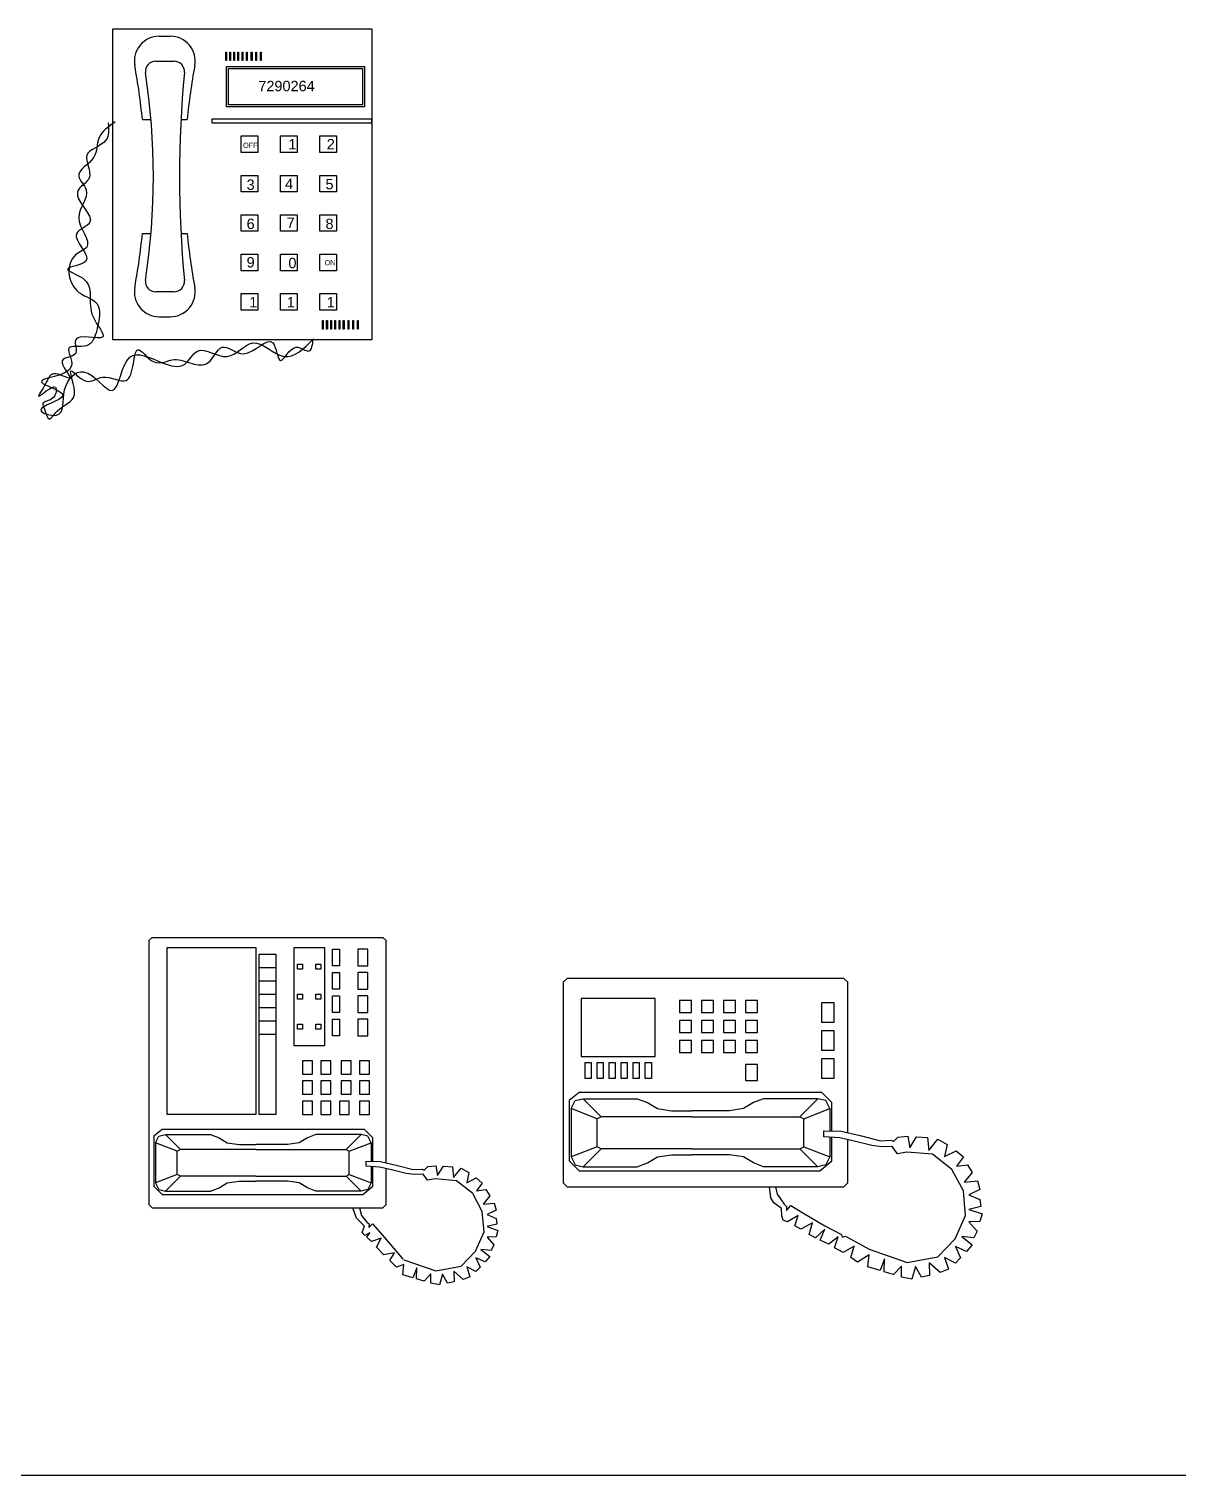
# Model space of a CAD drawing. Header units: inches. Extents: x 11.8 to 54.3, y 10.8 to 35.6.
# Drawn here: x 49.514 to 50.622, y 16.498 to 17.894 of the extents above; entities that cross this region are included whole.
import ezdxf

# ---------------------------------------------------------------- set-up
doc = ezdxf.new("R2010")
doc.units = ezdxf.units.IN
doc.header["$MEASUREMENT"] = 0
doc.layers.add('02', color=2, linetype='Continuous')
doc.layers.add('1', color=1, linetype='Continuous')
doc.styles.get("Standard").update_dxf_attribs({"font": 'arial.ttf'})

msp = doc.modelspace()

# ---------------------------------------------------------------- linework, layer by layer
at = {"layer": '02'}
for p, q in [((49.6395, 17.8869), (49.6502, 17.8869)), ((49.6361, 17.8629), (49.6538, 17.8629)), ((49.6233, 17.8065), (49.6316, 17.8065)), ((49.6605, 17.8065), (49.6664, 17.8065)), ((49.8445, 17.8069), (49.6903, 17.8069)), ((49.6903, 17.8069), (49.6903, 17.8035)), ((49.6903, 17.8035), (49.8445, 17.8035)), ((49.8445, 17.8035), (49.8445, 17.8069)), ((49.6233, 17.6967), (49.6316, 17.6967)), ((49.6605, 17.6967), (49.6664, 17.6967)), ((49.6538, 17.6403), (49.6361, 17.6403)), ((49.6395, 17.6163), (49.6502, 17.6163)), ((49.6295, 17.0141), (49.6327, 17.0173)), ((49.6295, 17.0141), (49.6295, 16.7594)), ((49.6327, 17.0173), (49.8552, 17.0173)), ((49.8552, 17.0173), (49.8584, 17.0141)), ((49.8584, 16.7997), (49.8584, 17.0141)), ((49.6472, 17.0076), (49.7326, 17.0076)), ((49.6472, 16.8464), (49.6472, 17.0076)), ((49.7326, 17.0076), (49.7326, 16.8464)), ((49.7359, 17.0012), (49.752, 17.0012)), ((49.7359, 16.8464), (49.7359, 17.0012)), ((49.752, 17.0012), (49.752, 16.8464)), ((49.7697, 17.0076), (49.7988, 17.0076)), ((49.7697, 16.9125), (49.7697, 17.0076)), ((49.7988, 17.0076), (49.7988, 16.9125)), ((49.8068, 17.006), (49.8133, 17.006)), ((49.8068, 16.9899), (49.8068, 17.006)), ((49.8133, 17.006), (49.8133, 16.9899)), ((49.831, 17.006), (49.831, 16.9899)), ((49.8407, 17.006), (49.831, 17.006)), ((49.8407, 16.9899), (49.8407, 17.006)), ((49.7359, 16.9883), (49.752, 16.9883)), ((49.773, 16.9915), (49.7778, 16.9915)), ((49.773, 16.9867), (49.773, 16.9915)), ((49.7778, 16.9867), (49.773, 16.9867)), ((49.7778, 16.9915), (49.7778, 16.9867)), ((49.7907, 16.9867), (49.7907, 16.9915)), ((49.7907, 16.9915), (49.7955, 16.9915)), ((49.7955, 16.9867), (49.7907, 16.9867)), ((49.7955, 16.9915), (49.7955, 16.9867)), ((49.8133, 16.9899), (49.8068, 16.9899)), ((49.831, 16.9899), (49.8407, 16.9899)), ((49.7359, 16.9754), (49.752, 16.9754)), ((49.8068, 16.9835), (49.8133, 16.9835)), ((49.8068, 16.9673), (49.8068, 16.9835)), ((49.8133, 16.9835), (49.8133, 16.9673)), ((49.831, 16.9835), (49.831, 16.9673)), ((49.8407, 16.9835), (49.831, 16.9835)), ((49.8407, 16.9673), (49.8407, 16.9835)), ((50.033, 16.9777), (50.0291, 16.9739)), ((50.0291, 16.9739), (50.0291, 16.7804)), ((50.3, 16.9777), (50.033, 16.9777)), ((50.3039, 16.9739), (50.3, 16.9777)), ((50.3039, 16.8289), (50.3039, 16.9739)), ((49.7359, 16.9625), (49.752, 16.9625)), ((49.773, 16.9577), (49.773, 16.9625)), ((49.773, 16.9625), (49.7778, 16.9625)), ((49.7778, 16.9577), (49.773, 16.9577)), ((49.7778, 16.9625), (49.7778, 16.9577)), ((49.7907, 16.9577), (49.7907, 16.9625)), ((49.7907, 16.9625), (49.7955, 16.9625)), ((49.7955, 16.9577), (49.7907, 16.9577)), ((49.7955, 16.9625), (49.7955, 16.9577)), ((49.8133, 16.9673), (49.8068, 16.9673)), ((49.8068, 16.9609), (49.8133, 16.9609)), ((49.8068, 16.9448), (49.8068, 16.9609)), ((49.8133, 16.9609), (49.8133, 16.9448)), ((49.831, 16.9673), (49.8407, 16.9673)), ((49.831, 16.9609), (49.831, 16.9448)), ((49.8407, 16.9609), (49.831, 16.9609)), ((49.8407, 16.9448), (49.8407, 16.9609)), ((50.1181, 16.9584), (50.0465, 16.9584)), ((50.0465, 16.9584), (50.0465, 16.9023)), ((50.1181, 16.9023), (50.1181, 16.9584)), ((49.7359, 16.9496), (49.752, 16.9496)), ((49.8133, 16.9448), (49.8068, 16.9448)), ((49.831, 16.9448), (49.8407, 16.9448)), ((50.1529, 16.9565), (50.1413, 16.9565)), ((50.1413, 16.9565), (50.1413, 16.9448)), ((50.1413, 16.9448), (50.1529, 16.9448)), ((50.1529, 16.9448), (50.1529, 16.9565)), ((50.1742, 16.9565), (50.1626, 16.9565)), ((50.1626, 16.9565), (50.1626, 16.9448)), ((50.1626, 16.9448), (50.1742, 16.9448)), ((50.1742, 16.9448), (50.1742, 16.9565)), ((50.1955, 16.9565), (50.1839, 16.9565)), ((50.1839, 16.9565), (50.1839, 16.9448)), ((50.1839, 16.9448), (50.1955, 16.9448)), ((50.1955, 16.9448), (50.1955, 16.9565)), ((50.2168, 16.9565), (50.2052, 16.9565)), ((50.2052, 16.9565), (50.2052, 16.9448)), ((50.2052, 16.9448), (50.2168, 16.9448)), ((50.2168, 16.9448), (50.2168, 16.9565)), ((50.2787, 16.9352), (50.2787, 16.9545)), ((50.2787, 16.9545), (50.2903, 16.9545)), ((50.2903, 16.9545), (50.2903, 16.9352)), ((49.7359, 16.9367), (49.752, 16.9367)), ((49.773, 16.9286), (49.773, 16.9335)), ((49.773, 16.9335), (49.7778, 16.9335)), ((49.7778, 16.9335), (49.7778, 16.9286)), ((49.7907, 16.9286), (49.7907, 16.9335)), ((49.7907, 16.9335), (49.7955, 16.9335)), ((49.7955, 16.9335), (49.7955, 16.9286)), ((49.8068, 16.9222), (49.8068, 16.9383)), ((49.8068, 16.9383), (49.8133, 16.9383)), ((49.8133, 16.9383), (49.8133, 16.9222)), ((49.8407, 16.9383), (49.831, 16.9383)), ((49.831, 16.9383), (49.831, 16.9222)), ((49.8407, 16.9222), (49.8407, 16.9383)), ((50.1529, 16.9371), (50.1413, 16.9371)), ((50.1413, 16.9371), (50.1413, 16.9255)), ((50.1529, 16.9255), (50.1529, 16.9371)), ((50.1742, 16.9371), (50.1626, 16.9371)), ((50.1626, 16.9371), (50.1626, 16.9255)), ((50.1742, 16.9255), (50.1742, 16.9371)), ((50.1955, 16.9371), (50.1839, 16.9371)), ((50.1839, 16.9371), (50.1839, 16.9255)), ((50.1955, 16.9255), (50.1955, 16.9371)), ((50.2168, 16.9371), (50.2052, 16.9371)), ((50.2052, 16.9371), (50.2052, 16.9255)), ((50.2168, 16.9255), (50.2168, 16.9371)), ((50.2903, 16.9352), (50.2787, 16.9352)), ((49.7359, 16.9238), (49.752, 16.9238)), ((49.7778, 16.9286), (49.773, 16.9286)), ((49.7955, 16.9286), (49.7907, 16.9286)), ((49.8133, 16.9222), (49.8068, 16.9222)), ((49.831, 16.9222), (49.8407, 16.9222)), ((50.1413, 16.9255), (50.1529, 16.9255)), ((50.1413, 16.9178), (50.1413, 16.9061)), ((50.1529, 16.9178), (50.1413, 16.9178)), ((50.1529, 16.9061), (50.1529, 16.9178)), ((50.1626, 16.9255), (50.1742, 16.9255)), ((50.1742, 16.9178), (50.1626, 16.9178)), ((50.1626, 16.9178), (50.1626, 16.9061)), ((50.1742, 16.9061), (50.1742, 16.9178)), ((50.1839, 16.9255), (50.1955, 16.9255)), ((50.1839, 16.9178), (50.1839, 16.9061)), ((50.1955, 16.9178), (50.1839, 16.9178)), ((50.1955, 16.9061), (50.1955, 16.9178)), ((50.2052, 16.9255), (50.2168, 16.9255)), ((50.2168, 16.9178), (50.2052, 16.9178)), ((50.2052, 16.9178), (50.2052, 16.9061)), ((50.2168, 16.9061), (50.2168, 16.9178)), ((50.2787, 16.9081), (50.2787, 16.9274)), ((50.2787, 16.9274), (50.2903, 16.9274)), ((50.2903, 16.9274), (50.2903, 16.9081)), ((49.7988, 16.9125), (49.7697, 16.9125)), ((50.0465, 16.9023), (50.1181, 16.9023)), ((50.1413, 16.9061), (50.1529, 16.9061)), ((50.1626, 16.9061), (50.1742, 16.9061)), ((50.1839, 16.9061), (50.1955, 16.9061)), ((50.2052, 16.9061), (50.2168, 16.9061)), ((50.2903, 16.9081), (50.2787, 16.9081)), ((49.7875, 16.898), (49.7778, 16.898)), ((49.7778, 16.898), (49.7778, 16.8851)), ((49.7875, 16.8851), (49.7875, 16.898)), ((49.8052, 16.898), (49.7955, 16.898)), ((49.7955, 16.898), (49.7955, 16.8851)), ((49.8052, 16.8851), (49.8052, 16.898)), ((49.8149, 16.898), (49.8149, 16.8851)), ((49.8246, 16.898), (49.8149, 16.898)), ((49.8246, 16.8851), (49.8246, 16.898)), ((49.8423, 16.898), (49.8326, 16.898)), ((49.8326, 16.898), (49.8326, 16.8851)), ((49.8423, 16.8851), (49.8423, 16.898)), ((50.0504, 16.881), (50.0504, 16.8965)), ((50.0504, 16.8965), (50.0562, 16.8965)), ((50.0562, 16.8965), (50.0562, 16.881)), ((50.062, 16.8965), (50.0678, 16.8965)), ((50.062, 16.881), (50.062, 16.8965)), ((50.0678, 16.8965), (50.0678, 16.881)), ((50.0736, 16.8965), (50.0794, 16.8965)), ((50.0736, 16.881), (50.0736, 16.8965)), ((50.0794, 16.8965), (50.0794, 16.881)), ((50.0852, 16.8965), (50.091, 16.8965)), ((50.0852, 16.881), (50.0852, 16.8965)), ((50.091, 16.8965), (50.091, 16.881)), ((50.0968, 16.8965), (50.1026, 16.8965)), ((50.0968, 16.881), (50.0968, 16.8965)), ((50.1026, 16.8965), (50.1026, 16.881)), ((50.1084, 16.8965), (50.1143, 16.8965)), ((50.1084, 16.881), (50.1084, 16.8965)), ((50.1143, 16.8965), (50.1143, 16.881)), ((50.2052, 16.8945), (50.2052, 16.8791)), ((50.2168, 16.8945), (50.2052, 16.8945)), ((50.2168, 16.8791), (50.2168, 16.8945)), ((50.2787, 16.9003), (50.2903, 16.9003)), ((50.2787, 16.881), (50.2787, 16.9003)), ((50.2903, 16.9003), (50.2903, 16.881)), ((49.7778, 16.8851), (49.7875, 16.8851)), ((49.7778, 16.8787), (49.7778, 16.8658)), ((49.7875, 16.8787), (49.7778, 16.8787)), ((49.7875, 16.8658), (49.7875, 16.8787)), ((49.7955, 16.8851), (49.8052, 16.8851)), ((49.8052, 16.8787), (49.7955, 16.8787)), ((49.7955, 16.8787), (49.7955, 16.8658)), ((49.8052, 16.8658), (49.8052, 16.8787)), ((49.8149, 16.8851), (49.8246, 16.8851)), ((49.8149, 16.8787), (49.8149, 16.8658)), ((49.8246, 16.8787), (49.8149, 16.8787)), ((49.8246, 16.8658), (49.8246, 16.8787)), ((49.8326, 16.8851), (49.8423, 16.8851)), ((49.8423, 16.8787), (49.8326, 16.8787)), ((49.8326, 16.8787), (49.8326, 16.8658)), ((49.8423, 16.8658), (49.8423, 16.8787)), ((50.0562, 16.881), (50.0504, 16.881)), ((50.0678, 16.881), (50.062, 16.881)), ((50.0794, 16.881), (50.0736, 16.881)), ((50.091, 16.881), (50.0852, 16.881)), ((50.1026, 16.881), (50.0968, 16.881)), ((50.1143, 16.881), (50.1084, 16.881)), ((50.2052, 16.8791), (50.2168, 16.8791)), ((50.2903, 16.881), (50.2787, 16.881)), ((49.7778, 16.8658), (49.7875, 16.8658)), ((49.7955, 16.8658), (49.8052, 16.8658)), ((49.8149, 16.8658), (49.8246, 16.8658)), ((49.8326, 16.8658), (49.8423, 16.8658)), ((50.0446, 16.8675), (50.0349, 16.8597)), ((50.0407, 16.8597), (50.0485, 16.8616)), ((50.2787, 16.8675), (50.0446, 16.8675)), ((50.0485, 16.8616), (50.1007, 16.8616)), ((50.0485, 16.8616), (50.0659, 16.8442)), ((50.1007, 16.8616), (50.1104, 16.8578)), ((50.2226, 16.8616), (50.2129, 16.8578)), ((50.2748, 16.8616), (50.2226, 16.8616)), ((50.2748, 16.8616), (50.2574, 16.8442)), ((50.2826, 16.8597), (50.2748, 16.8616)), ((50.2884, 16.8578), (50.2787, 16.8675)), ((49.7326, 16.8464), (49.6472, 16.8464)), ((49.752, 16.8464), (49.7359, 16.8464)), ((49.7875, 16.8593), (49.7778, 16.8593)), ((49.7778, 16.8593), (49.7778, 16.8464)), ((49.7778, 16.8464), (49.7875, 16.8464)), ((49.7875, 16.8464), (49.7875, 16.8593)), ((49.8052, 16.8593), (49.7955, 16.8593)), ((49.7955, 16.8593), (49.7955, 16.8464)), ((49.7955, 16.8464), (49.8052, 16.8464)), ((49.8052, 16.8464), (49.8052, 16.8593)), ((49.8133, 16.8593), (49.8133, 16.8464)), ((49.8229, 16.8593), (49.8133, 16.8593)), ((49.8133, 16.8464), (49.8229, 16.8464)), ((49.8229, 16.8464), (49.8229, 16.8593)), ((49.8326, 16.8593), (49.8326, 16.8464)), ((49.8423, 16.8593), (49.8326, 16.8593)), ((49.8326, 16.8464), (49.8423, 16.8464)), ((49.8423, 16.8464), (49.8423, 16.8593)), ((50.0349, 16.8597), (50.0349, 16.8017)), ((50.0369, 16.852), (50.0407, 16.8597)), ((50.062, 16.8423), (50.0369, 16.852)), ((50.0369, 16.852), (50.0369, 16.8055)), ((50.1104, 16.8578), (50.1201, 16.852)), ((50.1201, 16.852), (50.1336, 16.85)), ((50.1336, 16.85), (50.1529, 16.85)), ((50.1897, 16.85), (50.1529, 16.85)), ((50.2033, 16.852), (50.1897, 16.85)), ((50.2129, 16.8578), (50.2033, 16.852)), ((50.2613, 16.8423), (50.2864, 16.852)), ((50.2864, 16.852), (50.2826, 16.8597)), ((50.2864, 16.852), (50.2864, 16.8306)), ((50.2884, 16.8306), (50.2884, 16.8578)), ((49.6424, 16.8319), (49.6343, 16.8255)), ((49.8374, 16.8319), (49.6424, 16.8319)), ((49.8455, 16.8238), (49.8374, 16.8319)), ((50.0659, 16.8442), (50.062, 16.8423)), ((50.062, 16.8152), (50.062, 16.8423)), ((50.1529, 16.8442), (50.0659, 16.8442)), ((50.1529, 16.8442), (50.2574, 16.8442)), ((50.2574, 16.8442), (50.2613, 16.8423)), ((50.2613, 16.8152), (50.2613, 16.8423)), ((49.6343, 16.8255), (49.6343, 16.7771)), ((49.6359, 16.819), (49.6391, 16.8255)), ((49.6359, 16.819), (49.6359, 16.7803)), ((49.6569, 16.8109), (49.6359, 16.819)), ((49.6391, 16.8255), (49.6456, 16.8271)), ((49.6456, 16.8271), (49.6891, 16.8271)), ((49.6456, 16.8271), (49.6601, 16.8126)), ((49.6891, 16.8271), (49.6972, 16.8238)), ((49.6972, 16.8238), (49.7052, 16.819)), ((49.7052, 16.819), (49.7165, 16.8174)), ((49.7746, 16.819), (49.7633, 16.8174)), ((49.7826, 16.8238), (49.7746, 16.819)), ((49.7907, 16.8271), (49.7826, 16.8238)), ((49.8342, 16.8271), (49.7907, 16.8271)), ((49.8342, 16.8271), (49.8197, 16.8126)), ((49.8229, 16.8109), (49.8439, 16.819)), ((49.8407, 16.8255), (49.8342, 16.8271)), ((49.8439, 16.819), (49.8407, 16.8255)), ((49.8439, 16.819), (49.8439, 16.8012)), ((49.8455, 16.8012), (49.8455, 16.8238)), ((50.2806, 16.8249), (50.2806, 16.8307)), ((50.2806, 16.8307), (50.2973, 16.8304)), ((50.2962, 16.8238), (50.2806, 16.8249)), ((50.2864, 16.8245), (50.2864, 16.8055)), ((50.2884, 16.8017), (50.2884, 16.8243)), ((50.3087, 16.821), (50.2962, 16.8238)), ((50.2973, 16.8304), (50.3169, 16.8257)), ((50.3039, 16.7804), (50.3039, 16.8221)), ((50.3271, 16.8163), (50.3087, 16.821)), ((50.3169, 16.8257), (50.3353, 16.821)), ((50.3353, 16.821), (50.3455, 16.8214)), ((50.3455, 16.8214), (50.3479, 16.8202)), ((50.3479, 16.8202), (50.3522, 16.8245)), ((50.3522, 16.8245), (50.3616, 16.8253)), ((50.3616, 16.8253), (50.3635, 16.814)), ((50.3635, 16.814), (50.3702, 16.8249)), ((50.3702, 16.8249), (50.3808, 16.8242)), ((50.3808, 16.8242), (50.382, 16.8116)), ((50.382, 16.8116), (50.3906, 16.8226)), ((50.3906, 16.8226), (50.3996, 16.8175)), ((49.6601, 16.8126), (49.6569, 16.8109)), ((49.6569, 16.7884), (49.6569, 16.8109)), ((49.7326, 16.8126), (49.6601, 16.8126)), ((49.7165, 16.8174), (49.7326, 16.8174)), ((49.7633, 16.8174), (49.7326, 16.8174)), ((49.7326, 16.8126), (49.8197, 16.8126)), ((49.8197, 16.8126), (49.8229, 16.8109)), ((49.8229, 16.7884), (49.8229, 16.8109)), ((50.062, 16.8152), (50.0369, 16.8055)), ((50.0369, 16.8055), (50.0407, 16.7978)), ((50.0485, 16.7959), (50.0659, 16.8133)), ((50.0659, 16.8133), (50.062, 16.8152)), ((50.1529, 16.8133), (50.0659, 16.8133)), ((50.1104, 16.7997), (50.1201, 16.8055)), ((50.1201, 16.8055), (50.1336, 16.8075)), ((50.1336, 16.8075), (50.1529, 16.8075)), ((50.1529, 16.8133), (50.2574, 16.8133)), ((50.1897, 16.8075), (50.1529, 16.8075)), ((50.2033, 16.8055), (50.1897, 16.8075)), ((50.2129, 16.7997), (50.2033, 16.8055)), ((50.2574, 16.8133), (50.2613, 16.8152)), ((50.2748, 16.7959), (50.2574, 16.8133)), ((50.2613, 16.8152), (50.2864, 16.8055)), ((50.2864, 16.8055), (50.2826, 16.7978)), ((50.3365, 16.8151), (50.3271, 16.8163)), ((50.3467, 16.8155), (50.3365, 16.8151)), ((50.3518, 16.8085), (50.3467, 16.8155)), ((50.3608, 16.8101), (50.3518, 16.8085)), ((50.3855, 16.8081), (50.3608, 16.8101)), ((50.4043, 16.7932), (50.3855, 16.8081)), ((50.3996, 16.8175), (50.3972, 16.8058)), ((50.3972, 16.8058), (50.4082, 16.8112)), ((50.4082, 16.8112), (50.4153, 16.8054)), ((50.4153, 16.8054), (50.4086, 16.7964)), ((49.8391, 16.8013), (49.853, 16.801)), ((49.8391, 16.7964), (49.8391, 16.8013)), ((49.852, 16.7955), (49.8391, 16.7964)), ((49.8439, 16.7961), (49.8439, 16.7803)), ((49.8455, 16.7771), (49.8455, 16.796)), ((49.8624, 16.7932), (49.852, 16.7955)), ((49.853, 16.801), (49.8693, 16.7971)), ((49.8584, 16.7594), (49.8584, 16.7941)), ((49.8778, 16.7893), (49.8624, 16.7932)), ((49.8693, 16.7971), (49.8846, 16.7932)), ((49.8846, 16.7932), (49.8931, 16.7935)), ((49.8931, 16.7935), (49.8951, 16.7926)), ((49.8951, 16.7926), (49.8987, 16.7962)), ((49.8987, 16.7962), (49.9065, 16.7968)), ((49.9065, 16.7968), (49.9081, 16.7873)), ((49.9081, 16.7873), (49.9137, 16.7965)), ((49.9137, 16.7965), (49.9225, 16.7958)), ((49.9225, 16.7958), (49.9235, 16.7854)), ((49.9235, 16.7854), (49.9307, 16.7945)), ((49.9307, 16.7945), (49.9382, 16.7903)), ((49.9382, 16.7903), (49.9362, 16.7805)), ((50.0349, 16.8017), (50.0446, 16.792)), ((50.0407, 16.7978), (50.0485, 16.7959)), ((50.0446, 16.792), (50.2768, 16.792)), ((50.0485, 16.7959), (50.1007, 16.7959)), ((50.1007, 16.7959), (50.1104, 16.7997)), ((50.2226, 16.7959), (50.2129, 16.7997)), ((50.2748, 16.7959), (50.2226, 16.7959)), ((50.2826, 16.7978), (50.2748, 16.7959)), ((50.2768, 16.792), (50.2884, 16.8017)), ((50.4153, 16.7725), (50.4043, 16.7932)), ((50.4086, 16.7964), (50.4192, 16.7979)), ((50.4239, 16.7905), (50.416, 16.7811)), ((50.4192, 16.7979), (50.4239, 16.7905)), ((49.6343, 16.7771), (49.6424, 16.769)), ((49.6569, 16.7884), (49.6359, 16.7803)), ((49.6359, 16.7803), (49.6391, 16.7739)), ((49.6456, 16.7722), (49.6601, 16.7868)), ((49.6601, 16.7868), (49.6569, 16.7884)), ((49.7326, 16.7868), (49.6601, 16.7868)), ((49.6972, 16.7755), (49.7052, 16.7803)), ((49.7052, 16.7803), (49.7165, 16.7819)), ((49.7165, 16.7819), (49.7326, 16.7819)), ((49.7326, 16.7868), (49.8197, 16.7868)), ((49.7633, 16.7819), (49.7326, 16.7819)), ((49.7746, 16.7803), (49.7633, 16.7819)), ((49.7826, 16.7755), (49.7746, 16.7803)), ((49.8197, 16.7868), (49.8229, 16.7884)), ((49.8342, 16.7722), (49.8197, 16.7868)), ((49.8229, 16.7884), (49.8439, 16.7803)), ((49.8358, 16.769), (49.8455, 16.7771)), ((49.8439, 16.7803), (49.8407, 16.7739)), ((49.8856, 16.7883), (49.8778, 16.7893)), ((49.8941, 16.7886), (49.8856, 16.7883)), ((49.8983, 16.7828), (49.8941, 16.7886)), ((49.9059, 16.7841), (49.8983, 16.7828)), ((49.9264, 16.7824), (49.9059, 16.7841)), ((49.9421, 16.77), (49.9264, 16.7824)), ((49.9362, 16.7805), (49.9454, 16.7851)), ((49.9454, 16.7851), (49.9512, 16.7802)), ((49.9512, 16.7802), (49.9457, 16.7727)), ((50.0291, 16.7804), (50.033, 16.7765)), ((50.033, 16.7765), (50.3, 16.7765)), ((50.2295, 16.7658), (50.2284, 16.7765)), ((50.2342, 16.7765), (50.2358, 16.7693)), ((50.3, 16.7765), (50.3039, 16.7804)), ((50.416, 16.7811), (50.429, 16.7823)), ((50.429, 16.7823), (50.4313, 16.774)), ((49.6391, 16.7739), (49.6456, 16.7722)), ((49.6424, 16.769), (49.8358, 16.769)), ((49.6456, 16.7722), (49.6891, 16.7722)), ((49.6891, 16.7722), (49.6972, 16.7755)), ((49.7907, 16.7722), (49.7826, 16.7755)), ((49.8342, 16.7722), (49.7907, 16.7722)), ((49.8407, 16.7739), (49.8342, 16.7722)), ((49.9512, 16.7528), (49.9421, 16.77)), ((49.9457, 16.7727), (49.9545, 16.774)), ((49.9584, 16.7678), (49.9519, 16.7599)), ((49.9545, 16.774), (49.9584, 16.7678)), ((50.2323, 16.7611), (50.2295, 16.7658)), ((50.2358, 16.7693), (50.239, 16.765)), ((50.239, 16.765), (50.2425, 16.7599)), ((50.4172, 16.749), (50.4153, 16.7725)), ((50.4313, 16.774), (50.4207, 16.7689)), ((50.4207, 16.7689), (50.4313, 16.7642)), ((50.4313, 16.7642), (50.4321, 16.7576)), ((49.6295, 16.7594), (49.6327, 16.7561)), ((49.6327, 16.7561), (49.8552, 16.7561)), ((49.8298, 16.7464), (49.8262, 16.7561)), ((49.8326, 16.7561), (49.8346, 16.749)), ((49.8346, 16.749), (49.8397, 16.7425)), ((49.8552, 16.7561), (49.8584, 16.7594)), ((49.9529, 16.7332), (49.9512, 16.7528)), ((49.9519, 16.7599), (49.9627, 16.7609)), ((49.9646, 16.7541), (49.9558, 16.7498)), ((49.9558, 16.7498), (49.9646, 16.7459)), ((49.9627, 16.7609), (49.9646, 16.7541)), ((50.2397, 16.7556), (50.2323, 16.7611)), ((50.2401, 16.7486), (50.2397, 16.7556)), ((50.2413, 16.7443), (50.2401, 16.7486)), ((50.2425, 16.7599), (50.2448, 16.7576)), ((50.2448, 16.7537), (50.2487, 16.7584)), ((50.2448, 16.7576), (50.2448, 16.7537)), ((50.2558, 16.749), (50.2456, 16.7427)), ((50.2487, 16.7584), (50.2605, 16.7513)), ((50.2527, 16.7388), (50.2558, 16.749)), ((50.2605, 16.7513), (50.2817, 16.7388)), ((50.4074, 16.7263), (50.4172, 16.749)), ((50.4321, 16.7576), (50.4207, 16.7548)), ((50.4207, 16.7548), (50.4333, 16.7505)), ((50.4333, 16.7505), (50.4313, 16.7431)), ((49.8343, 16.7419), (49.8298, 16.7464)), ((49.8374, 16.7385), (49.8343, 16.7419)), ((49.8352, 16.7325), (49.8374, 16.7385)), ((49.8397, 16.7425), (49.842, 16.7408)), ((49.842, 16.7408), (49.8417, 16.7374)), ((49.8417, 16.7374), (49.8451, 16.7408)), ((49.8451, 16.7408), (49.8568, 16.7277)), ((49.9653, 16.7404), (49.9558, 16.7381)), ((49.9558, 16.7381), (49.9663, 16.7345)), ((49.9646, 16.7459), (49.9653, 16.7404)), ((49.9663, 16.7345), (49.9646, 16.7283)), ((50.2456, 16.7427), (50.2413, 16.7443)), ((50.2585, 16.7357), (50.2527, 16.7388)), ((50.2699, 16.7419), (50.2585, 16.7357)), ((50.2664, 16.7306), (50.2699, 16.7419)), ((50.2817, 16.7357), (50.2726, 16.7274)), ((50.277, 16.7251), (50.2817, 16.7357)), ((50.2817, 16.7388), (50.2977, 16.7306)), ((50.4313, 16.7431), (50.4207, 16.7427)), ((50.4207, 16.7427), (50.4286, 16.7337)), ((49.838, 16.7297), (49.8352, 16.7325)), ((49.8428, 16.732), (49.838, 16.7297)), ((49.8397, 16.728), (49.8428, 16.732)), ((49.8443, 16.7237), (49.8397, 16.728)), ((49.8536, 16.7271), (49.8443, 16.7237)), ((49.8491, 16.7183), (49.8536, 16.7271)), ((49.8568, 16.7277), (49.8749, 16.7064)), ((49.9447, 16.7143), (49.9529, 16.7332)), ((49.9646, 16.7283), (49.9558, 16.728)), ((49.9558, 16.728), (49.9623, 16.7205)), ((49.9623, 16.7205), (49.9597, 16.7152)), ((50.2726, 16.7274), (50.2664, 16.7306)), ((50.2856, 16.7212), (50.277, 16.7251)), ((50.2946, 16.7282), (50.2856, 16.7212)), ((50.2911, 16.7177), (50.2946, 16.7282)), ((50.2977, 16.7306), (50.2985, 16.7278)), ((50.2985, 16.7278), (50.3016, 16.729)), ((50.3016, 16.729), (50.3244, 16.7165)), ((50.3906, 16.709), (50.4074, 16.7263)), ((50.4137, 16.7286), (50.4239, 16.7204)), ((50.4254, 16.7274), (50.4137, 16.7286)), ((50.4239, 16.7204), (50.4184, 16.7141)), ((50.4286, 16.7337), (50.4254, 16.7274)), ((49.8562, 16.7109), (49.8491, 16.7183)), ((49.8664, 16.7127), (49.8562, 16.7109)), ((49.8619, 16.7053), (49.8664, 16.7127)), ((49.9307, 16.6999), (49.9447, 16.7143)), ((49.9539, 16.7041), (49.945, 16.7081)), ((49.945, 16.7081), (49.949, 16.6989)), ((49.9597, 16.7152), (49.9499, 16.7162)), ((49.9499, 16.7162), (49.9584, 16.7094)), ((49.9584, 16.7094), (49.9539, 16.7041)), ((50.2993, 16.7133), (50.2911, 16.7177)), ((50.3099, 16.7192), (50.2993, 16.7133)), ((50.3067, 16.7083), (50.3099, 16.7192)), ((50.313, 16.7039), (50.3067, 16.7083)), ((50.3244, 16.711), (50.313, 16.7039)), ((50.3232, 16.6992), (50.3244, 16.711)), ((50.3244, 16.7165), (50.3612, 16.7036)), ((50.3393, 16.7071), (50.3349, 16.6957)), ((50.3389, 16.6946), (50.3393, 16.7071)), ((50.3612, 16.7036), (50.3906, 16.709)), ((50.3972, 16.7083), (50.4008, 16.6969)), ((50.4078, 16.7028), (50.3972, 16.7083)), ((50.4078, 16.7188), (50.4125, 16.7079)), ((50.4184, 16.7141), (50.4078, 16.7188)), ((50.4125, 16.7079), (50.4078, 16.7028)), ((49.8684, 16.699), (49.8619, 16.7053)), ((49.8755, 16.7016), (49.8684, 16.699)), ((49.8745, 16.6917), (49.8755, 16.7015)), ((49.8755, 16.7061), (49.9062, 16.6953)), ((49.8879, 16.6983), (49.8843, 16.6888)), ((49.8876, 16.6878), (49.8879, 16.6983)), ((49.9016, 16.6924), (49.8951, 16.6855)), ((49.9016, 16.6836), (49.9016, 16.6924)), ((49.9062, 16.6953), (49.9307, 16.6999)), ((49.9326, 16.6872), (49.9238, 16.695)), ((49.9238, 16.695), (49.9241, 16.6849)), ((49.945, 16.6947), (49.9362, 16.6992)), ((49.9362, 16.6992), (49.9392, 16.6898)), ((49.949, 16.6989), (49.945, 16.6947)), ((50.3349, 16.6957), (50.3232, 16.6992)), ((50.3479, 16.6918), (50.3389, 16.6946)), ((50.3557, 16.7), (50.3479, 16.6918)), ((50.3557, 16.6895), (50.3557, 16.7)), ((50.369, 16.6996), (50.3655, 16.6875)), ((50.3749, 16.6895), (50.369, 16.6996)), ((50.3823, 16.7032), (50.3827, 16.691)), ((50.3929, 16.6938), (50.3823, 16.7032)), ((50.4008, 16.6969), (50.3929, 16.6938)), ((49.8843, 16.6888), (49.8745, 16.6917)), ((49.8951, 16.6855), (49.8876, 16.6878)), ((49.9098, 16.6819), (49.9016, 16.6836)), ((49.9127, 16.6921), (49.9098, 16.6819)), ((49.9176, 16.6836), (49.9127, 16.6921)), ((49.9241, 16.6849), (49.9176, 16.6836)), ((49.9392, 16.6898), (49.9326, 16.6872)), ((50.3655, 16.6875), (50.3557, 16.6895)), ((50.3827, 16.691), (50.3749, 16.6895))]:
    msp.add_line(p, q, dxfattribs=at)
for points in [[(49.5946, 17.894), (49.8446, 17.894), (49.8446, 17.594), (49.5946, 17.594)], [(49.7037, 17.8717), (49.7044, 17.8717), (49.7044, 17.8636), (49.7037, 17.8636)], [(49.7075, 17.8717), (49.7083, 17.8717), (49.7083, 17.8636), (49.7075, 17.8636)], [(49.7114, 17.8717), (49.7122, 17.8717), (49.7122, 17.8636), (49.7114, 17.8636)], [(49.7153, 17.8717), (49.7161, 17.8717), (49.7161, 17.8636), (49.7153, 17.8636)], [(49.7196, 17.8717), (49.7203, 17.8717), (49.7203, 17.8636), (49.7196, 17.8636)], [(49.7237, 17.8717), (49.7244, 17.8717), (49.7244, 17.8636), (49.7237, 17.8636)], [(49.7283, 17.8717), (49.7291, 17.8717), (49.7291, 17.8636), (49.7283, 17.8636)], [(49.7328, 17.8717), (49.7335, 17.8717), (49.7335, 17.8636), (49.7328, 17.8636)], [(49.7372, 17.8717), (49.738, 17.8717), (49.738, 17.8636), (49.7372, 17.8636)], [(49.7044, 17.8577), (49.8375, 17.8577), (49.8375, 17.8188), (49.7044, 17.8188)], [(49.7064, 17.8557), (49.8355, 17.8557), (49.8355, 17.8208), (49.7064, 17.8208)], [(49.7186, 17.7907), (49.7346, 17.7907), (49.7346, 17.7747), (49.7186, 17.7747)], [(49.7566, 17.7907), (49.7726, 17.7907), (49.7726, 17.7747), (49.7566, 17.7747)], [(49.7946, 17.7907), (49.8106, 17.7907), (49.8106, 17.7747), (49.7946, 17.7747)], [(49.7186, 17.7527), (49.7346, 17.7527), (49.7346, 17.7367), (49.7186, 17.7367)], [(49.7566, 17.7527), (49.7726, 17.7527), (49.7726, 17.7367), (49.7566, 17.7367)], [(49.7946, 17.7527), (49.8106, 17.7527), (49.8106, 17.7367), (49.7946, 17.7367)], [(49.7186, 17.7147), (49.7346, 17.7147), (49.7346, 17.6987), (49.7186, 17.6987)], [(49.7566, 17.7147), (49.7726, 17.7147), (49.7726, 17.6987), (49.7566, 17.6987)], [(49.7946, 17.7147), (49.8106, 17.7147), (49.8106, 17.6987), (49.7946, 17.6987)], [(49.7186, 17.6767), (49.7346, 17.6767), (49.7346, 17.6607), (49.7186, 17.6607)], [(49.7566, 17.6767), (49.7726, 17.6767), (49.7726, 17.6607), (49.7566, 17.6607)], [(49.7946, 17.6767), (49.8106, 17.6767), (49.8106, 17.6607), (49.7946, 17.6607)], [(49.7186, 17.6387), (49.7346, 17.6387), (49.7346, 17.6227), (49.7186, 17.6227)], [(49.7566, 17.6387), (49.7726, 17.6387), (49.7726, 17.6227), (49.7566, 17.6227)], [(49.7946, 17.6387), (49.8106, 17.6387), (49.8106, 17.6227), (49.7946, 17.6227)], [(49.7971, 17.6125), (49.7978, 17.6125), (49.7978, 17.6044), (49.7971, 17.6044)], [(49.801, 17.6125), (49.8017, 17.6125), (49.8017, 17.6044), (49.801, 17.6044)], [(49.8049, 17.6125), (49.8056, 17.6125), (49.8056, 17.6044), (49.8049, 17.6044)], [(49.8088, 17.6125), (49.8095, 17.6125), (49.8095, 17.6044), (49.8088, 17.6044)], [(49.813, 17.6125), (49.8138, 17.6125), (49.8138, 17.6044), (49.813, 17.6044)], [(49.8171, 17.6125), (49.8179, 17.6125), (49.8179, 17.6044), (49.8171, 17.6044)], [(49.8218, 17.6125), (49.8225, 17.6125), (49.8225, 17.6044), (49.8218, 17.6044)], [(49.8262, 17.6125), (49.827, 17.6125), (49.827, 17.6044), (49.8262, 17.6044)], [(49.8307, 17.6125), (49.8314, 17.6125), (49.8314, 17.6044), (49.8307, 17.6044)]]:
    msp.add_lwpolyline(points, close=True, dxfattribs=at)
for centre, radius, start, end in [((49.6395, 17.8629), 0.024, 90, 190.5261), ((49.6502, 17.8629), 0.024, 349.4739, 90), ((49.0264, 17.749), 0.5996, 5.5076, 10.5261), ((49.6361, 17.8529), 0.01, 90, 185.3594), ((48.9783, 17.7516), 0.6556, 351.1962, 8.8038), ((49.6538, 17.8529), 0.01, 354.6406, 90), ((50.7333, 17.7516), 1.0742, 174.6406, 185.3594), ((50.2633, 17.749), 0.5996, 169.4739, 174.4924), ((49.0264, 17.7542), 0.5996, 349.4739, 354.4924), ((50.2633, 17.7542), 0.5996, 185.5076, 190.5261), ((49.6395, 17.6403), 0.024, 169.4739, 270), ((49.6361, 17.6503), 0.01, 174.6406, 270), ((49.6502, 17.6403), 0.024, 270, 10.5261), ((49.6538, 17.6503), 0.01, 270, 5.3594)]:
    msp.add_arc(centre, radius, start, end, dxfattribs=at)
for points in [[(49.5902, 17.8034), (49.5881, 17.7866), (49.5696, 17.7719), (49.5721, 17.7508), (49.5606, 17.7366), (49.5723, 17.7068), (49.5597, 17.6964), (49.5687, 17.6699), (49.5512, 17.6624), (49.5657, 17.6534), (49.5757, 17.616), (49.585, 17.5967), (49.5586, 17.5936), (49.5586, 17.5806), (49.546, 17.5738), (49.5532, 17.5573), (49.5375, 17.5613), (49.5298, 17.5514), (49.5232, 17.5395), (49.5393, 17.5483), (49.5366, 17.5375), (49.5273, 17.5326), (49.5292, 17.526), (49.5333, 17.5178), (49.5409, 17.525), (49.5577, 17.5411), (49.5545, 17.564), (49.5689, 17.5541), (49.5848, 17.5579), (49.6076, 17.5547), (49.6146, 17.5711), (49.6187, 17.5844), (49.6342, 17.5727), (49.6541, 17.5749), (49.6712, 17.5711), (49.6865, 17.5718), (49.7001, 17.5868), (49.7207, 17.5806), (49.7491, 17.5909), (49.7565, 17.574), (49.7716, 17.5868), (49.7841, 17.5832), (49.7881, 17.5942)], [(49.5969, 17.8042), (49.5813, 17.7886), (49.5763, 17.7701), (49.5618, 17.752), (49.569, 17.7387), (49.5618, 17.7121), (49.5695, 17.6835), (49.5587, 17.6759), (49.5597, 17.6418), (49.5792, 17.629), (49.5792, 17.6034), (49.5693, 17.5882), (49.5523, 17.5859), (49.555, 17.5689), (49.5258, 17.5532), (49.5464, 17.5402), (49.5252, 17.5259), (49.5405, 17.5213), (49.5482, 17.5456), (49.5666, 17.5631), (49.5941, 17.545), (49.611, 17.5772), (49.6424, 17.5718), (49.6638, 17.5703), (49.6764, 17.5831), (49.705, 17.5779), (49.7297, 17.5909), (49.7597, 17.5779), (49.7883, 17.5948)]]:
    msp.add_spline(points, degree=3, dxfattribs=at)
at = {"layer": '1'}
msp.add_line((33.6152, 16.4983), (53.9414, 16.4983), dxfattribs=at)

# ---------------------------------------------------------------- texts
at = {"layer": '02', "attachment_point": 1}
for s, insert, char_height in [('7290264', (49.7351, 17.8439), 0.01), ('OFF', (49.7204, 17.7842), 0.005), ('1', (49.7641, 17.7878), 0.01), ('2', (49.8011, 17.7878), 0.01), ('3', (49.7238, 17.7487), 0.01), ('4', (49.7608, 17.7494), 0.01), ('5', (49.7999, 17.7492), 0.01), ('7', (49.7625, 17.712), 0.01), ('6', (49.7238, 17.7109), 0.01), ('8', (49.7999, 17.7109), 0.01), ('9', (49.7238, 17.6738), 0.01), ('0', (49.7641, 17.6731), 0.01), ('ON', (49.799, 17.6709), 0.005), ('1', (49.7263, 17.6353), 0.01), ('1', (49.7626, 17.6353), 0.01), ('1', (49.8011, 17.6353), 0.01)]:
    msp.add_mtext(s, dxfattribs=dict(at, insert=insert, char_height=char_height))

doc.saveas('drawing.dxf')
